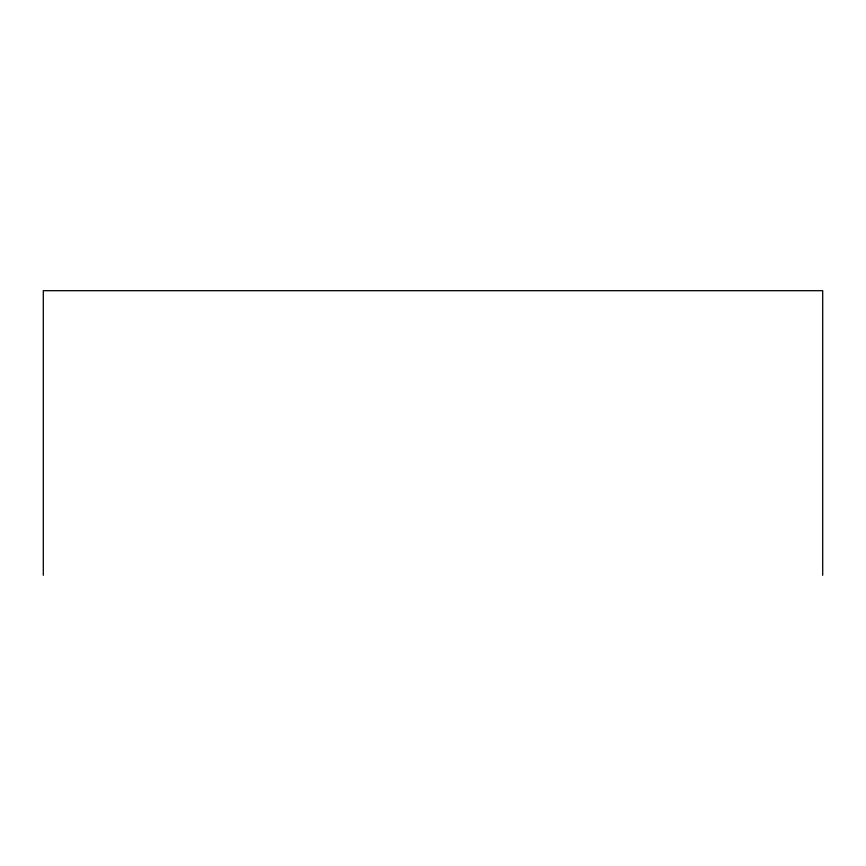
<?xml version="1.0" encoding="UTF-8"?>
<svg xmlns="http://www.w3.org/2000/svg" width="866" height="866" viewBox="0 0 866 866"><rect width="100%" height="100%" fill="white"/><g stroke="black" fill="none" stroke-linecap="round" stroke-linejoin="round"><path stroke-width="1.3" d="M822.7 575.316L822.7 290.684L43.3 290.684L43.3 575.316"/></g></svg>
